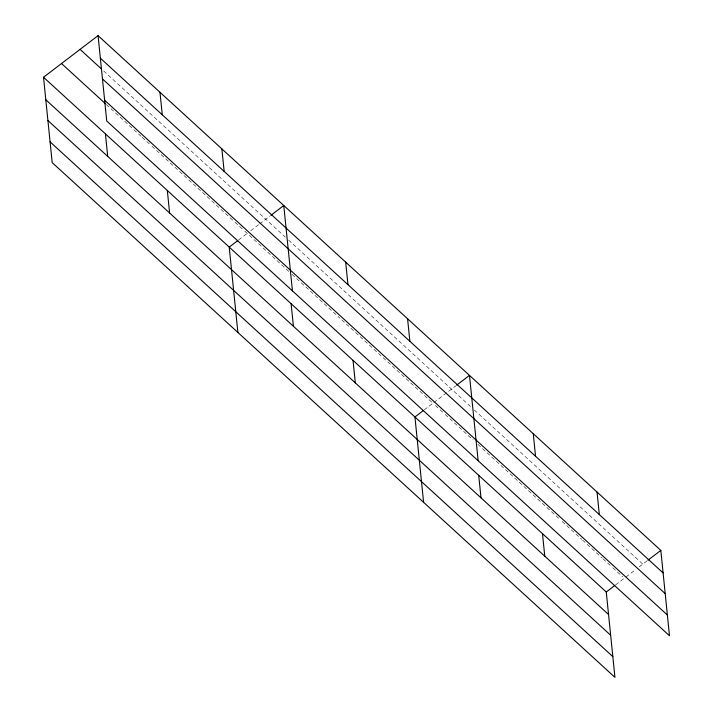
<?xml version="1.0" encoding="UTF-8"?>
<svg xmlns="http://www.w3.org/2000/svg" width="713" height="713" viewBox="0 0 713 713"><rect width="100%" height="100%" fill="white"/><g stroke="black" fill="none" stroke-linecap="round" stroke-linejoin="round"><path stroke-width="0.53" stroke-dasharray="3.56 2.67" d="M238.65 239.924L247.224 233.392M250.753 230.691L258.703 224.631M259.585 223.962L270.058 215.977M424.36 409.788L432.934 403.255L340.894 319.067M433.816 402.578L455.767 385.84M615.693 584.803L624.267 578.27M626.032 576.924L635.746 569.518M639.276 566.817L647.101 560.855M103.688 70.979L285.316 237.126M288.578 240.103L471.106 407.061M474.377 410.055L642.814 564.126M106.317 104.499L141.334 136.531M142.154 137.279L151.111 145.479M151.931 146.218L234.194 221.467M235.005 222.215L243.962 230.406M244.782 231.155L288.765 271.386M292.018 274.362L340.074 318.319M435.385 405.501L444.377 413.727M445.197 414.476L472.995 439.903M477.906 444.395L560.489 519.929M562.12 521.426L581.746 539.376M582.566 540.124L602.191 558.074M603.002 558.823L612.004 567.049M612.815 567.798L622.627 576.772"/><path stroke-width="1.07" d="M43.52 77.245L606.264 591.995L614.936 677.35L52.183 162.6L43.52 77.245L98.064 35.65L660.817 550.4L669.48 635.755L106.736 121.005L98.064 35.65M237.794 240.575L229.221 247.117L237.892 332.472M270.913 215.326L283.774 205.513L292.446 290.868M423.504 410.447L414.93 416.98L423.602 502.335M456.623 385.189L469.484 375.386L478.147 460.741M606.264 591.995L614.838 585.462M647.957 560.204L660.817 550.4M100.355 58.163L663.099 572.913M80.061 49.375L101.246 68.751M102.458 78.902L665.211 593.653M104.633 100.266L667.377 615.016M61.514 63.519L105.497 103.75M45.801 99.767L608.545 614.517M47.905 120.497L610.658 635.247M50.079 141.869L612.823 656.611M597.039 492.059L599.321 514.581M533.262 433.718L535.543 456.24M542.486 533.663L544.768 556.176M478.708 475.321L480.99 497.834M407.578 318.764L409.868 341.277M345.68 262.143L347.962 284.656M353.024 360.359L355.315 382.881M291.127 303.738L293.408 326.251M221.868 148.892L224.158 171.414M159.97 92.271L162.261 114.793M167.323 190.496L169.605 213.009M105.417 133.875L107.708 156.388"/></g></svg>
